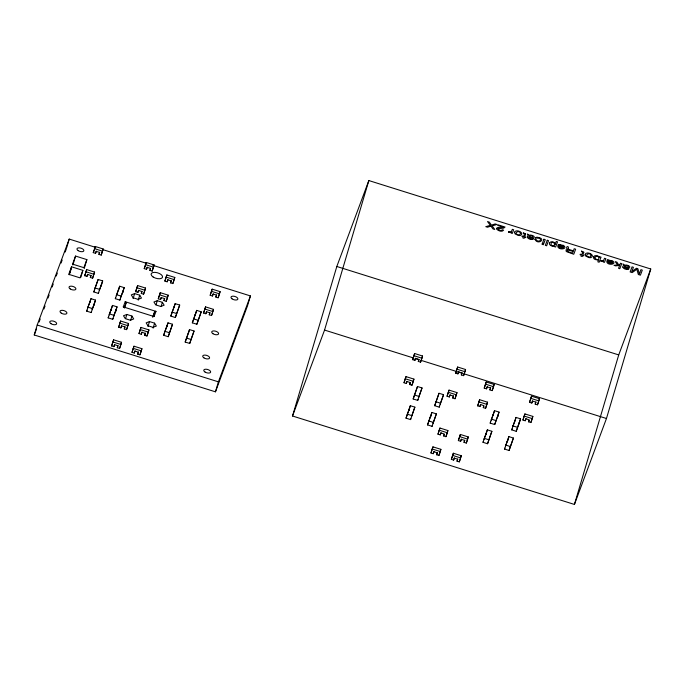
<?xml version="1.0" encoding="UTF-8"?>
<svg xmlns="http://www.w3.org/2000/svg" width="685" height="685" viewBox="0 0 685 685"><rect width="100%" height="100%" fill="white"/><g stroke="black" fill="none" stroke-linecap="round" stroke-linejoin="round"><path stroke-width="1.03" d="M152.704 265.266L250.436 295.929L247.473 305.904L215.458 391.829L34.25 334.982L37.204 325.007L69.228 239.082L95.695 247.388M66.565 248.064L69.228 239.082M69.185 274.788L71.548 266.799L82.868 270.352L80.804 277.339M69.887 273.092L71.368 268.109M72.893 265.044L75.547 256.062L86.875 259.615L84.212 268.597M84.666 275.712L86.653 269.582L94.581 272.065L92.595 278.204L90.334 277.493L90.925 275.498L87.526 274.428L86.935 276.423L84.666 275.712L85.205 274.283M85.471 273.572L86.653 269.582M93.271 252.628L95.258 246.489L103.187 248.972L101.2 255.111L98.94 254.4L99.53 252.405L96.131 251.344L95.54 253.339L93.271 252.628L94.076 250.479M94.367 249.477L95.258 246.489M92.595 278.204L94.581 272.065M101.2 255.111L103.187 248.972M91.533 311.606L91.182 312.548L86.653 311.127L90.985 298.677L95.515 300.099L93.931 305.167L94.333 304.089M89.803 302.667L90.985 298.677M98.683 292.409L98.332 293.351L93.802 291.93L98.135 279.48L102.673 280.901L101.089 285.97L101.483 284.892M98.135 279.48L94.744 288.993M91.182 312.548L95.515 300.099M98.332 293.351L102.673 280.901M113.051 318.362L112.7 319.296L108.17 317.874L112.503 305.424L117.032 306.846L115.448 311.915L115.851 310.844M112.503 305.424L110.919 310.493L111.321 309.423M120.2 299.165L119.849 300.099L115.32 298.677L119.661 286.227L124.19 287.649L122.606 292.718L123.009 291.639M118.479 290.226L119.661 286.227M112.7 319.296L117.032 306.846M119.849 300.099L124.19 287.649M111.621 345.951L113.607 339.811L121.528 342.294L120.346 346.285L119.55 348.434L117.281 347.723L117.871 345.728L114.481 344.666L113.89 346.661L111.621 345.951L113.607 339.811M118.625 327.156L120.611 321.017L128.54 323.5L126.554 329.639L124.285 328.928L124.876 326.933L121.485 325.872L120.894 327.867L118.625 327.156L119.43 325.007M119.721 324.005L120.611 321.017M124.559 308.07L126.04 303.078A1.19 1.036 20.4 0 0 125.201 301.725L123.274 306.889A1.19 1.036 20.4 0 1 123.805 307.205M125.655 318.448L126.836 314.458L131.931 316.05L133.703 318.945L130.373 320.238L125.278 318.645L123.505 315.751L126.836 314.458M133.138 298.574L134.611 293.582L139.714 295.184L141.478 298.078L138.147 299.371L133.053 297.769L131.289 294.875L134.611 293.582M135.63 291.699L137.617 285.568L145.545 288.051L144.364 292.041L143.559 294.19L141.298 293.48L141.889 291.485L138.49 290.414L137.899 292.409L135.63 291.699L137.617 285.568M119.55 348.434L121.528 342.294M144.235 268.614L146.222 262.475L154.151 264.958L152.164 271.097L149.904 270.387L150.494 268.392L147.095 267.33L146.504 269.325L144.235 268.614L144.775 267.176M145.04 266.465L146.222 262.475M126.554 329.639L128.54 323.5M130.749 320.049L131.931 316.05M138.233 300.176L139.714 295.184M143.559 294.19L145.545 288.051M152.164 271.097L154.151 264.958M132.008 352.347L133.986 346.208L141.915 348.691L140.733 352.681L139.937 354.83L137.668 354.119L138.259 352.124L134.859 351.062L134.269 353.058L132.008 352.347L133.986 346.208M139.012 333.552L140.99 327.413L148.919 329.896L147.737 333.886L146.941 336.035L144.672 335.325L145.263 333.33L141.863 332.268L141.273 334.263L139.012 333.552L140.99 327.413M148.011 326.548L149.484 321.565L154.587 323.157L156.351 326.051L153.02 327.344L147.926 325.743L146.162 322.858L149.484 321.565M139.937 354.83L141.915 348.691M156.086 304.679L157.267 300.689L162.362 302.291L164.126 305.185L160.804 306.478L155.709 304.876L153.937 301.982L157.267 300.689M146.941 336.035L148.919 329.896M158.286 298.806L160.264 292.666L168.193 295.158L167.012 299.148L166.207 301.297L163.946 300.587L164.537 298.591L161.138 297.521L160.547 299.516L158.286 298.806L160.264 292.666M153.389 316.016L154.57 312.026A1.19 1.036 20.4 0 1 155.992 311.384L154.074 316.547A1.19 1.036 20.4 0 0 152.943 316.744M164.888 281.09L166.866 274.95L174.795 277.434L173.613 281.424L172.817 283.573L170.548 282.862L171.139 280.867L167.739 279.805L167.149 281.8L164.888 281.09L166.866 274.95M153.106 328.149L154.587 323.157M161.18 306.281L162.362 302.291M166.207 301.297L168.193 295.158M172.817 283.573L174.795 277.434M163.664 335.282L167.996 322.832L172.526 324.253L168.193 336.703L163.664 335.282L164.606 332.353M167.996 322.832L166.412 327.901M170.822 316.085L175.154 303.635L179.684 305.056L175.351 317.506L170.822 316.085L174.161 306.709M173.973 307.633L175.154 303.635M168.193 336.703L172.526 324.253M175.351 317.506L179.684 305.056M185.181 342.038L189.514 329.588L194.043 331.009L189.711 343.45L185.181 342.038L188.521 332.653M188.332 333.578L189.514 329.588M192.339 322.841L196.672 310.391L201.202 311.812L196.869 324.253L192.339 322.841L195.679 313.456M196.672 310.391L195.088 315.451L195.49 314.381M189.711 343.45L194.043 331.009M196.869 324.253L201.202 311.812M203.582 313.019L205.569 306.88L213.497 309.363L212.316 313.353L211.511 315.502L209.25 314.792L209.841 312.797L206.442 311.735L205.851 313.73L203.582 313.019L205.569 306.88M210.192 295.295L212.17 289.156L220.099 291.647L218.917 295.637L218.113 297.787L215.852 297.076L216.443 295.081L213.044 294.011L212.453 296.006L210.192 295.295L212.17 289.156M211.511 315.502L213.497 309.363M218.113 297.787L220.099 291.647M215.458 391.829L218.412 381.845L250.436 295.929M292.521 416.009L336.815 266.491L368.838 180.557L650.75 268.991L606.465 418.509L574.432 504.443L292.521 416.009L324.553 330.076L368.838 180.557M404.03 382.752L406.008 376.613L413.937 379.105L412.755 383.095L411.95 385.244L409.69 384.533L410.281 382.53L406.881 381.468L406.291 383.463L404.03 382.752L406.008 376.613M412.635 359.659L414.613 353.52L422.542 356.012L421.361 360.002L420.556 362.151L418.295 361.44L418.886 359.445L415.487 358.375L414.896 360.37L412.635 359.659L414.613 353.52M411.95 385.244L413.937 379.105M420.556 362.151L422.542 356.012M410.889 418.646L410.538 419.588L406.008 418.167L410.341 405.717L414.87 407.138L411.479 416.651M409.459 408.705L410.341 405.717M418.047 399.449L417.696 400.382L413.166 398.97L417.499 386.52L422.028 387.941L418.638 397.454M417.499 386.52L413.166 398.97M410.538 419.588L414.87 407.138M417.696 400.382L422.028 387.941M432.406 425.394L432.055 426.335L427.526 424.914L431.858 412.464L436.388 413.886L432.997 423.399M430.274 417.533L430.874 415.538L427.526 424.914M430.677 416.454L431.858 412.464M439.565 406.196L439.213 407.138L434.684 405.717L439.017 393.267L443.546 394.688L440.155 404.201M439.017 393.267L434.684 405.717M432.055 426.335L436.388 413.886M439.213 407.138L443.546 394.688M447.065 396.255L449.043 390.116L456.972 392.599L455.79 396.589L454.994 398.738L452.725 398.028L453.316 396.033L449.917 394.971L449.326 396.966L447.065 396.255L449.043 390.116M430.976 452.99L432.963 446.851L440.892 449.334L439.71 453.324L438.905 455.474L436.645 454.763L437.235 452.768L433.836 451.698L433.245 453.701L430.976 452.99L432.963 446.851M455.671 373.162L457.649 367.023L465.577 369.506L463.599 375.645L461.33 374.935L461.921 372.94L458.522 371.878L457.931 373.873L455.671 373.162L456.467 371.013M456.767 370.011L457.649 367.023M437.98 434.187L439.967 428.048L447.896 430.54L446.714 434.53L445.909 436.679L443.649 435.968L444.24 433.973L440.84 432.903L440.249 434.898L437.98 434.187L439.967 428.048M454.994 398.738L456.972 392.599M438.905 455.474L440.892 449.334M463.599 375.645L465.577 369.506M445.909 436.679L447.896 430.54M451.364 459.378L453.35 453.239L461.279 455.731L460.089 459.721L459.292 461.87L457.023 461.159L457.614 459.164L454.224 458.094L453.633 460.089L451.364 459.378L453.35 453.239M458.368 440.583L460.354 434.444L468.283 436.936L467.101 440.926L466.297 443.075L464.028 442.364L464.627 440.369L461.228 439.299L460.637 441.294L458.368 440.583L460.354 434.444M459.292 461.87L461.279 455.731M466.297 443.075L468.283 436.936M477.642 405.845L479.62 399.706L487.549 402.189L485.571 408.328L483.302 407.618L483.893 405.623L480.493 404.561L479.902 406.556L477.642 405.845L478.438 403.696M478.738 402.703L479.62 399.706M484.244 388.121L486.23 381.982L494.159 384.473L492.977 388.464L492.172 390.613L489.912 389.902L490.503 387.907L487.103 386.837L486.513 388.832L484.244 388.121L486.23 381.982M485.571 408.328L487.549 402.189M492.172 390.613L494.159 384.473M483.019 442.322L487.352 429.872L491.881 431.293L487.549 443.743L483.019 442.322L483.37 441.38M485.776 434.941L487.352 429.872M498.046 415.161L494.707 424.546L490.177 423.125L494.51 410.675L499.04 412.096L497.456 417.165L497.858 416.086M492.926 415.744L494.51 410.675M487.549 443.743L491.881 431.293M494.707 424.546L499.04 412.096M504.537 449.069L508.869 436.619L513.408 438.04L509.066 450.49L504.537 449.069L504.888 448.136M508.869 436.619L507.294 441.688L507.688 440.609M519.564 421.917L516.225 431.293L511.695 429.872L516.028 417.422L520.557 418.843L518.973 423.912L519.376 422.833M516.028 417.422L514.444 422.491M509.066 450.49L513.408 438.04M516.225 431.293L520.557 418.843M522.946 420.051L524.924 413.92L532.853 416.403L531.671 420.393L530.866 422.542L528.606 421.832L529.197 419.836L525.797 418.766L525.207 420.761L522.946 420.051L524.924 413.92M529.548 402.335L531.526 396.195L539.455 398.679L538.273 402.669L537.477 404.818L535.208 404.107L535.798 402.112L532.399 401.05L531.808 403.045L529.548 402.335L531.526 396.195M530.866 422.542L532.853 416.403M537.477 404.818L539.455 398.679M574.432 504.443L618.726 354.924L650.75 268.991M34.25 334.982L36.485 328.988M39.088 321.993L40.209 318.996M43.934 309.003L45.047 306.007M48.027 298.018L49.14 295.021M52.12 287.024L53.242 284.027M56.221 276.038L57.334 273.041M61.059 263.049L62.172 260.052M65.152 252.054L66.274 249.057M71.548 266.799L68.748 274.317L80.068 277.87L82.868 270.352M75.547 256.062L72.55 264.119L83.87 267.672L86.875 259.615M86.935 276.423L87.731 274.283M95.54 253.339L96.337 251.19M90.334 277.493L91.131 275.344M98.94 254.4L99.736 252.251M87.594 308.19L89.992 301.751M86.653 311.127L87.004 310.185M93.802 291.93L94.153 290.988M92.124 309.611L94.521 303.172M99.274 290.414L101.68 283.975M109.112 314.946L111.509 308.498M116.262 295.749L118.668 289.301M108.17 317.874L108.521 316.941M115.32 298.677L115.671 297.744M113.641 316.367L116.039 309.92M120.791 297.162L123.197 290.723M124.439 307.385L126.04 303.078M113.89 346.661L114.686 344.512M120.894 327.867L121.69 325.717M117.281 347.723L118.085 345.574M124.285 328.928L125.09 326.779M137.899 292.409L138.695 290.269M146.504 269.325L147.301 267.176M141.298 293.48L142.095 291.33M149.904 270.387L150.435 268.957M134.269 353.058L135.073 350.908M141.273 334.263L142.078 332.114M137.668 354.119L138.473 351.97M144.672 335.325L145.477 333.175M152.644 317.198L154.57 312.026M160.547 299.516L161.352 297.367M167.149 281.8L167.953 279.651M163.946 300.587L164.743 298.437M170.548 282.862L171.353 280.713M164.948 331.429L167.003 325.906M205.851 313.73L206.647 311.581M212.453 296.006L213.258 293.856M209.25 314.792L210.047 312.643M215.852 297.076L216.648 294.927M406.291 383.463L407.095 381.314M414.896 360.37L415.701 358.221M409.69 384.533L410.486 382.384M418.295 361.44L418.826 360.002M406.008 418.167L409.347 408.782L408.757 410.777L409.159 409.707M449.326 396.966L450.131 394.817M457.931 373.873L458.736 371.724M452.725 398.028L453.521 395.879M461.33 374.935L462.135 372.786M433.245 453.701L434.042 451.552M440.249 434.898L441.046 432.757M436.645 454.763L437.441 452.614M443.649 435.968L444.18 434.538M453.633 460.089L454.429 457.94M460.637 441.294L461.433 439.145M457.023 461.159L457.828 459.01M464.028 442.364L464.832 440.215M479.902 406.556L480.707 404.407M486.513 388.832L487.309 386.683M483.302 407.618L483.841 406.188M489.912 389.902L490.708 387.753M483.961 439.385L486.367 432.946M491.119 420.188L493.517 413.749M490.177 423.125L490.528 422.183M505.479 446.132L507.885 439.693M512.979 426.019L514.692 421.412M511.695 429.872L512.046 428.93M525.207 420.761L526.012 418.621M531.808 403.045L532.613 400.896M528.606 421.832L529.137 420.402M535.208 404.107L536.012 401.958M336.815 266.491L618.726 354.924M102.819 249.623L146.599 263.357M94.453 248.638L102.382 251.121M145.417 264.624L153.346 267.107M166.07 277.1L173.999 279.583M211.374 291.305L219.303 293.796M413.817 355.669L421.737 358.161M456.852 369.172L464.781 371.655M324.553 330.076L413.089 357.853M415.127 358.486L419.194 359.771M421.232 360.404L461.947 373.171M463.976 373.813L606.465 418.509M485.425 384.131L493.354 386.623M530.729 398.345L538.658 400.828M85.848 271.722L93.776 274.214M136.812 287.709L144.74 290.2M159.468 294.815L167.397 297.307M204.764 309.029L212.692 311.512M405.212 378.762L413.132 381.245M448.247 392.265L456.176 394.748M478.824 401.855L486.752 404.338M524.128 416.06L532.048 418.552M94.984 287.94L99.513 289.361M116.501 294.687L121.04 296.108M172.003 312.095L176.533 313.516M193.521 318.842L198.051 320.263M125.201 301.725L155.992 311.384M414.348 394.971L418.877 396.392M435.865 401.727L440.395 403.148M491.359 419.134L495.889 420.556M512.877 425.882L517.406 427.303M123.274 306.889L154.074 316.547M87.834 307.137L92.364 308.558M109.352 313.884L113.881 315.305M164.845 331.292L169.375 332.713M186.363 338.039L190.892 339.46M119.806 323.166L127.735 325.649M140.194 329.562L148.123 332.045M407.19 414.168L411.719 415.589M428.707 420.924L433.237 422.345M484.201 438.332L488.73 439.753M505.718 445.079L510.248 446.5M439.162 430.197L447.091 432.689M459.549 436.593L467.478 439.085M112.802 341.961L120.731 344.444M133.19 348.357L141.119 350.84M37.204 325.007L218.412 381.845M432.158 448.992L440.087 451.483M452.545 455.388L460.474 457.88M559.063 246.377L559.431 247.439L560.827 248.158L563.404 247.739L559.063 246.377M608.066 261.756L608.434 262.809L609.83 263.528L612.407 263.117L608.066 261.756M534.874 239.142C537.537 245.769 547.409 238.491 537.323 237.258A2.808 1.353 16.5 0 0 535.918 237.472L535.302 237.995L539.352 238.303A1.687 0.813 16.5 0 1 540.285 238.988L540.499 239.536C540.456 241.882 536.543 241.385 536.149 239.544L534.874 239.142M498.012 228.696L499.665 230.263L501.326 230.485L502.285 229.74L503.621 230.16C502.002 232.343 498.286 230.854 496.719 229.201A3.305 1.593 16.5 0 1 496.548 228.268L497.807 227.523L503.381 227.172L497.678 225.382L497.901 224.791L505.068 227.043L503.706 228.122L498.012 228.696M563.652 246.703L563.618 247.259L557.89 245.461C556.528 250.513 569.089 249.605 563.507 245.367C552.512 243.946 561.537 244.417 563.652 246.703M612.655 262.072L612.621 262.629L606.893 260.831C605.531 265.883 618.093 264.975 612.51 260.745C601.516 259.315 610.54 259.786 612.655 262.072M568.276 248.458L568.807 249.366L573.388 250.907L574.193 248.732L575.648 249.186L573.756 254.263L566.247 251.506L566.024 249.845L567.737 249.494L566.76 248.544C565.767 245.778 569.338 246.018 568.276 248.458M525.66 233.979L524.71 236.779L525.772 237.113L525.575 237.618L524.522 237.284L524.136 238.32L522.809 237.9L523.194 236.864L521.944 236.479L522.133 235.965L523.383 236.359C525.404 234.39 523.631 233.722 523.323 232.772L525.66 233.979M583.8 252.208L582.849 255.017L583.903 255.342L583.714 255.856L582.661 255.522L582.276 256.558L580.948 256.139L581.334 255.103L580.084 254.717L580.272 254.203L581.522 254.597C583.543 252.619 581.77 251.96 581.462 251.01L583.8 252.208M520.6 233.302L519.59 234.767A1.875 0.899 16.5 0 1 518.245 234.801C512.757 233.842 519.016 229.115 520.6 233.302M591.198 255.445L590.196 256.909A1.875 0.899 16.5 0 1 588.852 256.943C583.355 255.993 589.622 251.258 591.198 255.445M594.785 257.303L594.717 257.877C599.932 263.896 600.539 252.953 594.785 257.303M527.287 237.113C527.827 239.065 531.954 240.341 533.478 238.834C529.479 239.262 525.112 236 533.504 237.943C536.492 236.548 530.841 234.381 529.385 235.22L527.459 234.047L528.075 234.972L527.287 237.113M622.802 267.073C623.35 269.025 627.469 270.31 629.001 268.794C624.994 269.222 620.636 265.96 629.018 267.904C632.007 266.516 626.355 264.341 624.9 265.181L622.973 264.008L623.598 264.932L622.802 267.073M567.274 250.633L567.831 251.635L572.523 253.219L573.174 251.481L568.884 250.188L567.274 250.633M555.175 244.245C549.901 250.111 549.533 237.704 555.175 244.245M514.546 232.172L515.06 233.902L518.254 235.4A3.382 1.627 16.5 0 0 520.335 235.469C525.361 233.2 516.233 228.482 514.546 232.172M585.144 254.323L585.666 256.053L588.852 257.543A3.382 1.627 16.5 0 0 590.932 257.62C595.959 255.342 586.831 250.633 585.144 254.323M549.396 243.107C549.019 245.598 552.607 246.54 554.533 246.129L554.345 246.626L555.621 247.02L557.547 241.856L556.237 241.445L555.535 243.338C554.079 241.839 550.594 240.837 549.396 243.107M593.433 256.909L593.818 258.596A3.091 1.49 16.5 0 0 595.316 259.572L598.536 260L597.851 261.841L599.127 262.244L601.028 257.149L599.812 256.764L599.64 257.243C598.228 255.625 594.691 254.7 593.433 256.909M639.799 272.656L639.353 273.957L637.872 268.7L636.433 268.255L631.784 271.577L633.411 267.304L632.032 266.867L630.131 271.954L632.195 272.596L636.853 269.256L638.326 274.522L640.406 275.173L642.299 270.095L640.92 269.659L639.799 272.656M508.707 231.667L508.458 232.318L511.275 232.412L511.036 233.054L512.286 233.448L513.664 229.74L512.354 229.329L511.284 231.787L508.707 231.667M529.111 236.137L528.931 236.633C534.591 239.031 533.469 234.287 529.111 236.137M542.297 243.612L542.04 244.314L543.376 244.733L543.633 244.031L542.297 243.612M543.933 239.236L542.554 242.927L543.89 243.346L545.269 239.656L543.933 239.236M547.238 240.272L545.346 245.358L546.656 245.769L548.548 240.683L547.238 240.272M600.899 260.583L600.659 261.242L603.476 261.336L603.237 261.978L604.487 262.364L605.865 258.665L604.547 258.254L603.485 260.711L600.899 260.583M619.651 265.369L618.555 268.323L619.814 268.717L621.715 263.631L620.447 263.237L619.934 264.633L618.649 264.761L616.911 262.124L615.233 261.601L617.528 264.907L614.017 265.36L615.695 265.883L619.651 265.369M624.634 266.097L624.446 266.593C630.106 269 628.984 264.247 624.634 266.097M490.957 226.127L487.514 227.214L485.785 226.675L490.306 225.322L487.506 221.538L489.313 222.103L491.419 225.1L495.169 223.944L496.916 224.492L492.113 225.887L494.784 229.492L492.969 228.927L490.957 226.127M212.949 333.706A3.562 1.712 16.5 0 0 218.566 333.912A3.562 1.712 16.5 0 0 213.994 330.915A3.562 1.712 16.5 0 0 212.949 333.706M70.247 288.95A3.562 1.712 16.5 0 0 75.864 289.147A3.562 1.712 16.5 0 0 71.291 286.159A3.562 1.712 16.5 0 0 70.247 288.95M153.132 276.997A5.934 2.86 16.5 0 0 162.491 277.339A5.934 2.86 16.5 0 0 154.861 272.347A5.934 2.86 16.5 0 0 153.132 276.997M50.981 323.688A3.562 1.712 16.5 0 0 56.598 323.894A3.562 1.712 16.5 0 0 52.017 320.897A3.562 1.712 16.5 0 0 50.981 323.688M78.193 250.65A3.562 1.712 16.5 0 0 83.81 250.856A3.562 1.712 16.5 0 0 79.237 247.859A3.562 1.712 16.5 0 0 78.193 250.65M203.942 357.878A3.562 1.712 16.5 0 0 209.559 358.075A3.562 1.712 16.5 0 0 204.986 355.087A3.562 1.712 16.5 0 0 203.942 357.878M205.003 372.006A3.562 1.712 16.5 0 0 210.62 372.203A3.562 1.712 16.5 0 0 206.048 369.215A3.562 1.712 16.5 0 0 205.003 372.006M232.052 298.848A3.562 1.712 16.5 0 0 237.789 299.276A3.562 1.712 16.5 0 0 233.482 296.185A3.562 1.712 16.5 0 0 232.052 298.848M61.248 313.113A3.562 1.712 16.5 0 0 66.865 313.319A3.562 1.712 16.5 0 0 62.284 310.322A3.562 1.712 16.5 0 0 61.248 313.113"/></g></svg>
